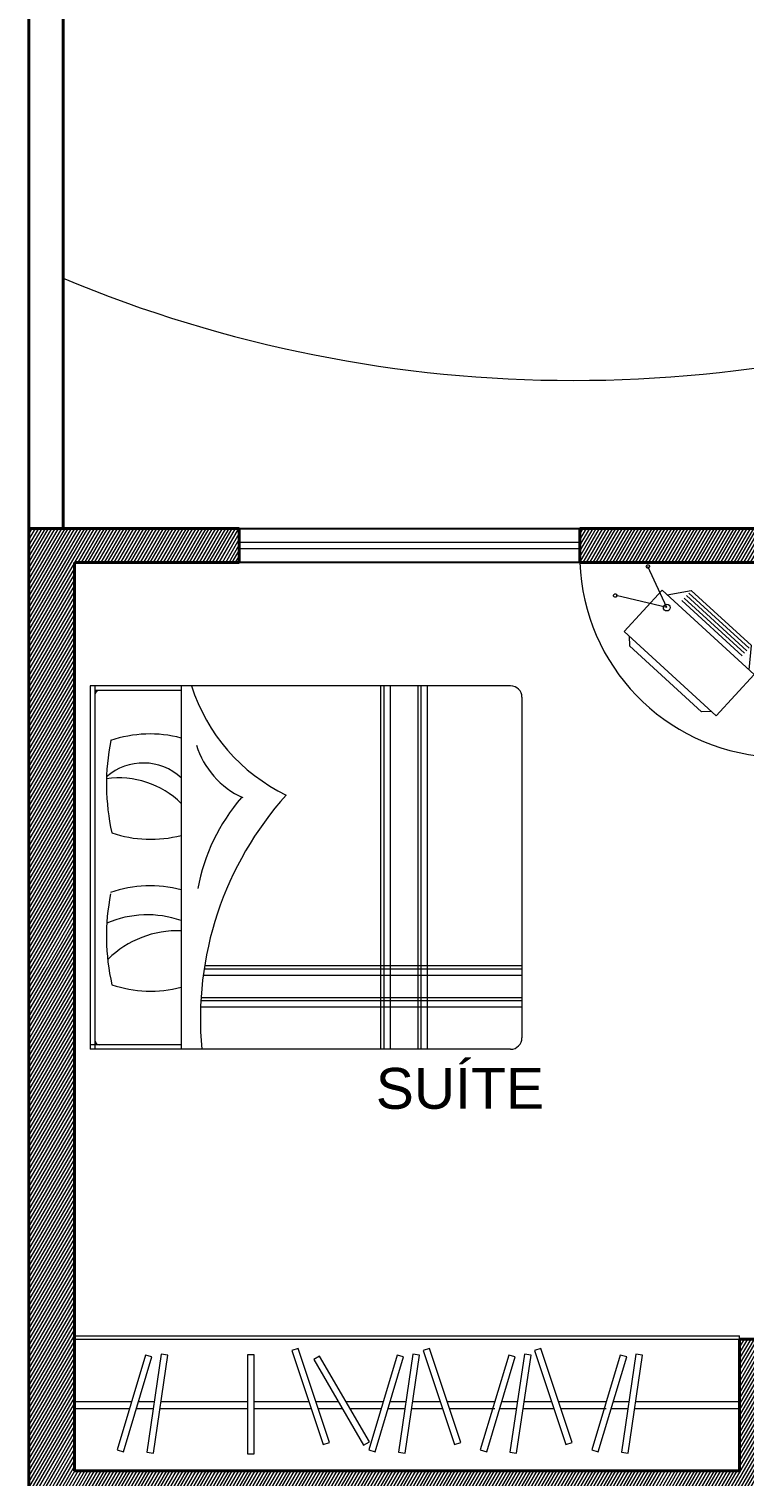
# Model space of a CAD drawing. Header units: millimetres. Extents: x 319 to 362.3, y 126.1 to 165.6.
# Drawn here: x 319.32 to 322.47, y 145.21 to 151.58 of the extents above; entities that cross this region are included whole.
import ezdxf

# ---------------------------------------------------------------- set-up
doc = ezdxf.new("R2010")
doc.units = ezdxf.units.MM
doc.header["$LTSCALE"] = 0.02
doc.header["$MEASUREMENT"] = 0
for name, color, linetype, lineweight in [('ELETRODOMESTICOS', 32, 'Continuous', 15), ('Esquadrias', 20, 'Continuous', 15), ('MÓVEIS', 32, 'Continuous', 15), ('NIVEL', 7, 'Continuous', 15), ('Paredes', 4, 'Continuous', 40), ('Peitoril', 2, 'Continuous', 25), ('Preenchimento', 7, 'Continuous', 20), ('TEXTO', 20, 'Continuous', 20)]:
    doc.layers.add(name, color=color, linetype=linetype, lineweight=lineweight)
doc.styles.add('ROMANS', font='arial.ttf', dxfattribs={"height": 0.08})
pattern_1 = [(60, (-0.413854, -6.591824), (-0.01082531755, 0.00625), [])]

# ---------------------------------------------------------------- blocks, each defined once
blk = doc.blocks.new('A$C60A952A0')
at = {"layer": 'ELETRODOMESTICOS'}
for p, q in [((0.1735, 0.2772), (0.2385, 0.3628)), ((0.5985, 0.3628), (0.2385, 0.3628)), ((0.5985, 0.3472), (0.2385, 0.3472)), ((0.5985, 0.3322), (0.2385, 0.3322)), ((0.6635, 0.2772), (0.5985, 0.3628)), ((0.2107, 0.2344), (0.0273, 0.312)), ((0.1435, 0.03), (0.1435, 0.2772)), ((0.6935, 0.2772), (0.1435, 0.2772)), ((0.5985, 0.3172), (0.2385, 0.3172)), ((0.5985, 0.3022), (0.2385, 0.3022)), ((0.6935, 0.2772), (0.6935, 0.03)), ((0.2107, 0.2344), (0.0108, 0.1225)), ((0.6935, 0.03), (0.1435, 0.03)), ((0.1735, 0.03), (0.2035, 0)), ((0.6635, 0.03), (0.6335, 0)), ((0.6335, 0), (0.2035, 0))]:
    blk.add_line(p, q, dxfattribs=at)
for points in [[(0.0348, 0.312, -1), (0.0198, 0.312, -1)], [(0.015, 0.1203, -1), (0, 0.1203, -1)]]:
    blk.add_lwpolyline(points, format="xyb", close=True, dxfattribs=at)
blk.add_circle((0.2107, 0.2344), 0.0149, dxfattribs=at)
blk = doc.blocks.new('A$C1D0639AE')
at = {"layer": 'MÓVEIS'}
for p, q in [((1.85, 1.6), (0, 1.6)), ((0, 1.6), (0, 0)), ((0.02, 1.6), (0.02, 0)), ((0.4, 1.6), (0.4, 0)), ((1.2793, 0), (1.2793, 1.6)), ((1.2933, 0), (1.2933, 1.6)), ((1.3212, 0), (1.3212, 1.6)), ((1.4424, 0), (1.4424, 1.6)), ((1.4564, 0), (1.4564, 1.6)), ((1.4843, 0), (1.4843, 1.6)), ((0.4, 1.58), (0.02, 1.58)), ((1.9, 1.55), (1.9, 0.05)), ((0.4972, 0.3263), (1.9, 0.3263)), ((0.5011, 0.3542), (1.9, 0.3542)), ((0.5033, 0.3682), (1.9, 0.3682)), ((0.4867, 0.2143), (1.9, 0.2143)), ((0.4876, 0.2283), (1.9, 0.2283)), ((0.4855, 0.1864), (1.9, 0.1864)), ((0.4, 0.02), (0, 0.02)), ((1.85, 0), (0, 0))]:
    blk.add_line(p, q, dxfattribs=at)
for centre, radius, start, end in [((1.2091, 1.8409), 0.8003, 197.51538, 244.34847), ((1.85, 1.55), 0.05, 0, 90), ((0.04, 1.56), 0.02, 90, 180), ((1.0357, 1.1664), 0.9646, 168.45019, 192.79646), ((0.2633, 0.8533), 0.5349, 75.20278, 108.96235), ((0.823, 1.4467), 0.3712, 196.77731, 245.79212), ((0.2331, 1.0143), 0.246, 47.28092, 131.0054), ((0.1251, 0.803), 0.3921, 45.46948, 97.85533), ((1.3106, 0.5527), 0.8515, 139.28946, 169.53351), ((1.9592, 0.1334), 1.4747, 138.03698, 185.18831), ((0.2664, 1.4575), 0.533, 251.25372, 284.50408), ((0.2633, 0.1846), 0.5349, 75.20278, 108.96235), ((1.0357, 0.4978), 0.9646, 168.8174, 192.79646), ((0.2515, 0.1394), 0.4525, 70.84583, 113.30108), ((0.3844, 0.0845), 0.4375, 87.9503, 134.41204), ((0.2664, 0.7888), 0.533, 251.25372, 284.50408), ((0.04, 0.04), 0.02, 180, 270), ((1.85, 0.05), 0.05, 270, 0)]:
    blk.add_arc(centre, radius, start, end, dxfattribs=at)
blk.add_point((1.456, 0.2126), dxfattribs=at)

msp = doc.modelspace()

# ---------------------------------------------------------------- hatches: boundary and pattern name
at = {"layer": 'Preenchimento', "ltscale": 0.3}
h = msp.add_hatch(dxfattribs=at)
h.set_pattern_fill('LINE', color=256, scale=0.1, angle=60, style=0)
h.set_pattern_definition(pattern_1)
h.paths.add_polyline_path([(320.24539, 149.22913), (320.24539, 149.37913), (319.32039, 149.37913), (319.32039, 147.44436), (319.52039, 147.44436), (319.52039, 149.22913)])
h.paths.add_polyline_path([(322.57039, 149.22913), (322.57039, 148.01345), (322.72039, 148.01345), (322.72039, 149.22913), (322.97039, 149.22913), (322.97039, 149.37913), (321.74539, 149.37913), (321.74539, 149.22913)])
h.paths.add_polyline_path([(324.02039, 149.22913), (324.02039, 146.82464), (323.5898, 146.39405), (322.72039, 147.26345), (322.72039, 147.31345), (322.57039, 147.31345), (322.57039, 147.20131), (323.48373, 146.28798), (323.44837, 146.25262), (323.55444, 146.14656), (323.5898, 146.18191), (323.62515, 146.14656), (323.73122, 146.25262), (323.69586, 146.28798), (324.17039, 146.76251), (324.17039, 148.07229), (324.42039, 148.07229), (324.42039, 148.22229), (324.17039, 148.22229), (324.17039, 149.37913), (323.77039, 149.37913), (323.77039, 149.22913)])
h.paths.add_polyline_path([(326.22039, 145.57229), (326.22039, 145.72229), (325.62039, 145.72229), (325.62039, 149.24913), (325.47039, 149.24913), (325.47039, 148.22229), (325.22039, 148.22229), (325.22039, 148.07229), (325.47039, 148.07229), (325.47039, 145.72229), (324.26155, 145.72229), (324.22619, 145.75765), (324.12013, 145.65158), (324.19941, 145.57229)])
h.paths.add_polyline_path([(325.47039, 150.37913), (325.47039, 150.14913), (325.62039, 150.14913), (325.62039, 150.22913), (326.37039, 150.22913), (326.37039, 150.37913)])
h.paths.add_polyline_path([(329.12039, 150.22913), (329.12039, 144.52571), (329.27039, 144.52571), (329.27039, 150.37913), (328.37039, 150.37913), (328.37039, 150.22913)])
h = msp.add_hatch(dxfattribs=at)
h.set_pattern_fill('LINE', color=256, scale=0.1, angle=60, style=0)
h.set_pattern_definition(pattern_1)
h.paths.add_polyline_path([(319.52039, 147.44436), (319.32039, 147.44436), (319.32039, 136.07913), (319.52039, 136.07913), (319.52039, 141.07913), (320.17039, 141.07913), (320.17039, 141.22913), (319.52039, 141.22913), (319.52039, 145.07913), (322.02039, 145.07913), (322.02039, 144.49913), (322.12039, 144.49913), (322.12039, 145.07913), (322.48701, 145.07913), (322.68122, 145.27333), (322.71657, 145.23798), (322.82264, 145.34405), (322.78728, 145.3794), (322.91804, 145.51016), (322.81198, 145.61623), (322.77662, 145.58087), (322.54836, 145.80913), (322.44836, 145.80913), (322.44836, 145.22913), (319.52039, 145.22913)])
h.paths.add_polyline_path([(323.07039, 141.22913), (322.47039, 141.22913), (322.47039, 142.61592), (322.61182, 142.75734), (322.58789, 142.78127, -0.1040531), (322.32039, 142.78997), (322.32039, 141.22913), (321.67039, 141.22913), (321.67039, 141.07913), (323.07039, 141.07913)])
h.paths.add_polyline_path([(322.47039, 143.43617), (322.92472, 143.8905, 0.0584424), (322.80396, 143.98187), (322.32039, 143.4983), (322.32039, 142.78997, 0.1040531), (322.58789, 142.78127), (322.47039, 142.89877)])
h.paths.add_polyline_path([(323.55652, 144.52229), (324.09392, 144.52229), (324.23534, 144.38087), (324.37677, 144.52229), (324.52039, 144.52229), (324.52039, 144.67229), (323.49439, 144.67229), (323.45903, 144.70765), (323.35297, 144.60158), (323.38832, 144.56623), (322.80396, 143.98187, -0.0584424), (322.92472, 143.8905)])
h.paths.add_polyline_path([(325.62039, 141.57913), (326.12039, 141.57913), (326.12039, 141.72913), (325.62039, 141.72913), (325.62039, 144.67229), (325.42039, 144.67229), (325.42039, 144.52229), (325.47039, 144.52229), (325.47039, 141.22913), (324.57039, 141.22913), (324.57039, 141.07913), (324.72039, 141.07913), (324.72039, 140.92913), (324.87039, 140.92913), (324.87039, 141.07913), (325.62039, 141.07913)])
h.paths.add_polyline_path([(320.82202, 143.14486), (321.89061, 143.14486), (321.89061, 143.30219), (320.82202, 143.30219)], flags=25)

# ---------------------------------------------------------------- linework, layer by layer
at = {"layer": 'Esquadrias'}
for p, q in [((320.24539, 149.31913), (321.74539, 149.31913)), ((321.74539, 149.28913), (320.24539, 149.28913))]:
    msp.add_line(p, q, dxfattribs=at)
at = {"layer": 'MÓVEIS'}
for p, q in [((319.52039, 145.82413), (322.44836, 145.82413)), ((319.52039, 145.80913), (322.44836, 145.80913)), ((322.44836, 145.80913), (322.44836, 145.82413)), ((319.52039, 145.53413), (319.77207, 145.53413)), ((319.80293, 145.53413), (319.87195, 145.53413)), ((319.90184, 145.53413), (320.28174, 145.53413)), ((320.3113, 145.53413), (320.55256, 145.53413)), ((320.58371, 145.53413), (320.68168, 145.53413)), ((320.7159, 145.53413), (320.87939, 145.53413)), ((320.91025, 145.53413), (320.97927, 145.53413)), ((321.00915, 145.53413), (321.12978, 145.53413)), ((321.16093, 145.53413), (321.37039, 145.53413)), ((321.40125, 145.53413), (321.47027, 145.53413)), ((321.50016, 145.53413), (321.62078, 145.53413)), ((321.65194, 145.53413), (321.8614, 145.53413)), ((321.89226, 145.53413), (321.96128, 145.53413)), ((321.99116, 145.53413), (322.44836, 145.53413)), ((319.52039, 145.50413), (319.76308, 145.50413)), ((319.79394, 145.50413), (319.86751, 145.50413)), ((319.89739, 145.50413), (320.28174, 145.50413)), ((320.3113, 145.50413), (320.56255, 145.50413)), ((320.59371, 145.50413), (320.69917, 145.50413)), ((320.73339, 145.50413), (320.87039, 145.50413)), ((320.90125, 145.50413), (320.97483, 145.50413)), ((321.00471, 145.50413), (321.13977, 145.50413)), ((321.17093, 145.50413), (321.37039, 145.50413)), ((321.39226, 145.50413), (321.46583, 145.50413)), ((321.49571, 145.50413), (321.63078, 145.50413)), ((321.66193, 145.50413), (321.8614, 145.50413)), ((321.88326, 145.50413), (321.95684, 145.50413)), ((321.98672, 145.50413), (322.44836, 145.50413))]:
    msp.add_line(p, q, dxfattribs=at)
for points in [[(319.86189, 145.73075), (319.83357, 145.73924), (319.70829, 145.32141), (319.73661, 145.31292)], [(319.93205, 145.73816), (319.90281, 145.74249), (319.83891, 145.31099), (319.86815, 145.30666)], [(320.3113, 145.74072), (320.28174, 145.74072), (320.28174, 145.30451), (320.3113, 145.30451)], [(320.50564, 145.76848), (320.4776, 145.75913), (320.61547, 145.34529), (320.64352, 145.35463)], [(320.59916, 145.73436), (320.57362, 145.71947), (320.79333, 145.34264), (320.81887, 145.35752)], [(320.9692, 145.73075), (320.94089, 145.73924), (320.81561, 145.32141), (320.84392, 145.31292)], [(321.03936, 145.73816), (321.01012, 145.74249), (320.94623, 145.31099), (320.97547, 145.30666)], [(321.08286, 145.76848), (321.05481, 145.75913), (321.19269, 145.34529), (321.22074, 145.35463)], [(321.4602, 145.73075), (321.43189, 145.73924), (321.30661, 145.32141), (321.33493, 145.31292)], [(321.53037, 145.73816), (321.50113, 145.74249), (321.43723, 145.31099), (321.46647, 145.30666)], [(321.57386, 145.76848), (321.54582, 145.75913), (321.6837, 145.34529), (321.71174, 145.35463)], [(321.95121, 145.73075), (321.9229, 145.73924), (321.79762, 145.32141), (321.82593, 145.31292)], [(322.02137, 145.73816), (321.99213, 145.74249), (321.92824, 145.31099), (321.95748, 145.30666)]]:
    msp.add_lwpolyline(points, close=True, dxfattribs=at)
msp.add_arc((322.6333, 149.26034), 0.88845, 182.013227, 265.940109, dxfattribs=at)
at = {"layer": 'NIVEL', "ltscale": 0.3}
msp.add_arc((321.71629, 155.86234), 5.83172, 247.34899, 292.65101, dxfattribs=at)
at = {"layer": 'Paredes'}
for p, q in [((319.32039, 149.37913), (319.32039, 156.07913)), ((319.47039, 149.37913), (319.47039, 155.92913)), ((319.32039, 149.37913), (320.24539, 149.37913)), ((319.32039, 149.37913), (319.32039, 136.07913)), ((320.24539, 149.22913), (320.24539, 149.37913)), ((321.74539, 149.22913), (321.74539, 149.37913)), ((321.74539, 149.37913), (322.97039, 149.37913)), ((319.52039, 149.22913), (320.24539, 149.22913)), ((319.52039, 149.22913), (319.52039, 145.22913)), ((321.74539, 149.22913), (322.57039, 149.22913)), ((322.44836, 145.80913), (322.54836, 145.80913)), ((322.44836, 145.80913), (322.44836, 145.22913)), ((319.52039, 145.22913), (322.44836, 145.22913))]:
    msp.add_line(p, q, dxfattribs=at)
at = {"layer": 'Peitoril'}
for p, q in [((320.24539, 149.37913), (321.74539, 149.37913)), ((321.74539, 149.22913), (320.24539, 149.22913))]:
    msp.add_line(p, q, dxfattribs=at)

# ---------------------------------------------------------------- block references
at = {"layer": 'ELETRODOMESTICOS', "rotation": 317.471234832333}
msp.add_blockref('A$C60A952A0', (321.81376, 148.99993), dxfattribs=at)
at = {"layer": 'MÓVEIS'}
msp.add_blockref('A$C1D0639AE', (319.59032, 147.08565), dxfattribs=at)

# ---------------------------------------------------------------- texts
at = {"layer": 'TEXTO', "color": 20, "style": 'ROMANS', "text_generation_flag": 6}
msp.add_text('SUÍTE', height=0.18, rotation=180, dxfattribs=at).set_placement((320.84689, 146.8234))

doc.saveas('drawing.dxf')
